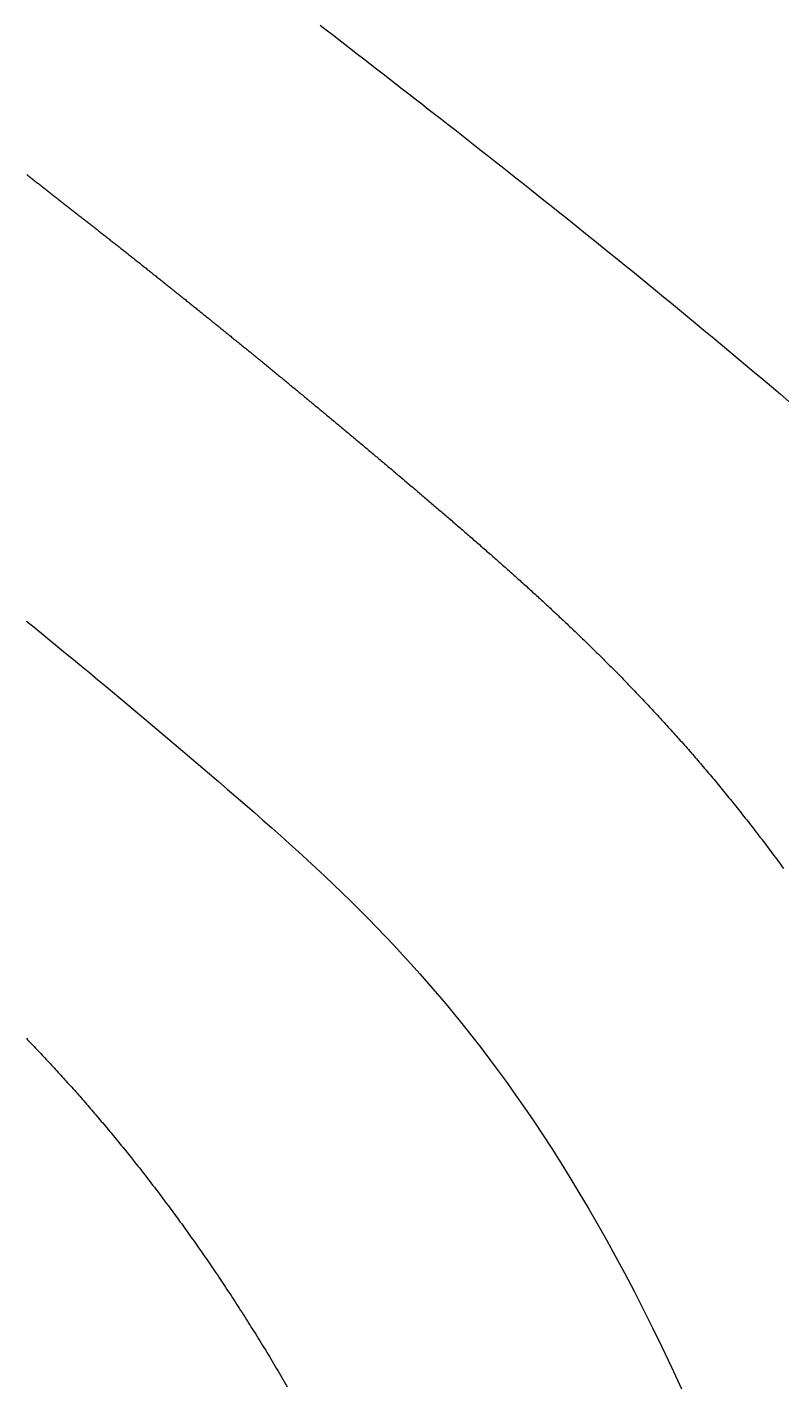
# Model space of a CAD drawing. Header units: inches. Extents: x 62745 to 64469, y 7520 to 8963.
# Drawn here: x 62846.169 to 62848.761, y 8077.716 to 8082.374 of the extents above; entities that cross this region are included whole.
import ezdxf

# ---------------------------------------------------------------- set-up
doc = ezdxf.new("R2010")
doc.units = ezdxf.units.IN
doc.header["$MEASUREMENT"] = 0
doc.layers.add('2', color=2, linetype='Continuous')

msp = doc.modelspace()

# ---------------------------------------------------------------- linework, layer by layer
at = {"layer": '2'}
for points in [[(62847.17382364, 8082.38152585), (62847.19504759, 8082.36512595), (62847.21635106, 8082.34865353), (62847.2377334, 8082.33211017), (62847.25919393, 8082.3154975), (62847.28073198, 8082.2988171), (62847.30234688, 8082.2820706), (62847.32403798, 8082.26525927), (62847.34580474, 8082.24838308), (62847.36764662, 8082.2314417), (62847.38956311, 8082.21443477), (62847.41155368, 8082.19736194), (62847.4336178, 8082.18022288), (62847.45575494, 8082.16301722), (62847.47796458, 8082.14574463), (62847.50024677, 8082.12840423), (62847.52260391, 8082.11099304), (62847.54503896, 8082.09350757), (62847.56755488, 8082.07594432), (62847.59015466, 8082.05829978), (62847.61284124, 8082.04057046), (62847.63561761, 8082.02275285), (62847.65848673, 8082.00484346), (62847.68145173, 8081.98683867), (62847.7045163, 8081.96873441), (62847.72768433, 8081.95052648), (62847.75095969, 8081.93221069), (62847.77434623, 8081.91378286), (62847.79784782, 8081.89523878), (62847.82146834, 8081.87657428), (62847.84521165, 8081.85778517), (62847.86908162, 8081.83886723), (62847.8930821, 8081.81981629), (62847.91721698, 8081.80062814), (62847.94149011, 8081.78129859), (62847.96590535, 8081.76182342), (62847.99046659, 8081.74219845), (62848.01517767, 8081.72241946), (62848.04004247, 8081.70248228), (62848.06506484, 8081.68238269), (62848.0902486, 8081.66211652), (62848.11559754, 8081.6416796), (62848.14111548, 8081.62106777), (62848.16680622, 8081.60027684), (62848.19267355, 8081.57930265), (62848.21872129, 8081.55814103), (62848.24495324, 8081.53678781), (62848.27137318, 8081.51523881), (62848.29798484, 8081.49348993), (62848.32479193, 8081.47153703), (62848.35179815, 8081.449376), (62848.3790072, 8081.42700273), (62848.4064228, 8081.4044131), (62848.43404864, 8081.38160298), (62848.46188844, 8081.35856826), (62848.48994499, 8081.3353056), (62848.5182174, 8081.31181476), (62848.54670386, 8081.28809626), (62848.57540259, 8081.26415064), (62848.60431178, 8081.23997843), (62848.63342963, 8081.21558016), (62848.66275434, 8081.19095637), (62848.6922841, 8081.16610758), (62848.72201383, 8081.14103636), (62848.75192525, 8081.11575342), (62848.78199677, 8081.0902715)], [(62846.1676984, 8081.86847381), (62846.17053629, 8081.86626379), (62846.17337573, 8081.86405236), (62846.17621674, 8081.86183949), (62846.17905932, 8081.8596252), (62846.18190347, 8081.85740945), (62846.18474921, 8081.85519226), (62846.18759654, 8081.85297362), (62846.19044547, 8081.8507535), (62846.193296, 8081.84853192), (62846.19614813, 8081.84630886), (62846.19900188, 8081.84408431), (62846.20185725, 8081.84185827), (62846.20471425, 8081.83963073), (62846.20757288, 8081.83740168), (62846.21043315, 8081.83517112), (62846.21329506, 8081.83293903), (62846.21615863, 8081.83070542), (62846.21902385, 8081.82847027), (62846.22189074, 8081.82623357), (62846.22475929, 8081.82399533), (62846.22762953, 8081.82175552), (62846.23050144, 8081.81951416), (62846.23337504, 8081.81727121), (62846.23625034, 8081.81502669), (62846.23912734, 8081.81278059), (62846.24200604, 8081.81053288), (62846.24488646, 8081.80828358), (62846.2477686, 8081.80603267), (62846.25065246, 8081.80378014), (62846.25353805, 8081.80152599), (62846.25642538, 8081.7992702), (62846.25931446, 8081.79701278), (62846.26220528, 8081.79475372), (62846.26509787, 8081.792493), (62846.26799221, 8081.79023063), (62846.27088832, 8081.78796658), (62846.27378621, 8081.78570087), (62846.27668588, 8081.78343347), (62846.27958733, 8081.78116438), (62846.28249058, 8081.7788936), (62846.28539563, 8081.77662112), (62846.28830248, 8081.77434692), (62846.29121115, 8081.77207101), (62846.29412163, 8081.76979338), (62846.29703394, 8081.76751401), (62846.29994808, 8081.7652329), (62846.30286405, 8081.76295005), (62846.30578187, 8081.76066545), (62846.30870154, 8081.75837908), (62846.31162306, 8081.75609095), (62846.31454644, 8081.75380104), (62846.31747169, 8081.75150934), (62846.32039881, 8081.74921586), (62846.32332781, 8081.74692059), (62846.3262587, 8081.7446235), (62846.32919148, 8081.74232461), (62846.33212616, 8081.7400239), (62846.33506274, 8081.73772136), (62846.33800124, 8081.73541699), (62846.34094165, 8081.73311078), (62846.34388398, 8081.73080273), (62846.34682824, 8081.72849281), (62846.34977444, 8081.72618104), (62846.35272258, 8081.7238674), (62846.35567266, 8081.72155188), (62846.3586247, 8081.71923448), (62846.3615787, 8081.71691518), (62846.36453467, 8081.71459399), (62846.3674926, 8081.7122709), (62846.37045252, 8081.70994589), (62846.37341442, 8081.70761896), (62846.37637831, 8081.7052901), (62846.3793442, 8081.70295931), (62846.38231209, 8081.70062658), (62846.385282, 8081.6982919), (62846.38825391, 8081.69595527), (62846.39122785, 8081.69361667), (62846.39420382, 8081.6912761), (62846.39718182, 8081.68893355), (62846.40016186, 8081.68658902), (62846.40314394, 8081.6842425), (62846.40612808, 8081.68189398), (62846.40911428, 8081.67954345), (62846.41210254, 8081.67719091), (62846.41509288, 8081.67483634), (62846.41808529, 8081.67247975), (62846.42107978, 8081.67012113), (62846.42407636, 8081.66776046), (62846.42707504, 8081.66539774), (62846.43007582, 8081.66303296), (62846.43307871, 8081.66066612), (62846.43608372, 8081.65829721), (62846.43909084, 8081.65592622), (62846.44210009, 8081.65355314), (62846.44511147, 8081.65117797), (62846.44812499, 8081.6488007), (62846.45114066, 8081.64642132), (62846.45415848, 8081.64403983), (62846.45717845, 8081.64165622), (62846.46020059, 8081.63927047), (62846.4632249, 8081.63688259), (62846.46625139, 8081.63449257), (62846.46928005, 8081.63210039), (62846.47231091, 8081.62970606), (62846.47534396, 8081.62730956), (62846.47837921, 8081.62491088), (62846.48141666, 8081.62251003), (62846.48445633, 8081.62010699), (62846.48749822, 8081.61770176), (62846.49054234, 8081.61529432), (62846.49358868, 8081.61288468), (62846.49663727, 8081.61047282), (62846.49968809, 8081.60805873), (62846.50274117, 8081.60564242), (62846.5057965, 8081.60322386), (62846.5088541, 8081.60080307), (62846.51191396, 8081.59838002), (62846.5149761, 8081.59595471), (62846.51804052, 8081.59352713), (62846.52110723, 8081.59109728), (62846.52417623, 8081.58866515), (62846.52724753, 8081.58623073), (62846.53032113, 8081.58379401), (62846.53339705, 8081.581355), (62846.53647528, 8081.57891367), (62846.53955584, 8081.57647002), (62846.54263873, 8081.57402405), (62846.54572395, 8081.57157575), (62846.54881152, 8081.56912511), (62846.55190144, 8081.56667212), (62846.55499371, 8081.56421678), (62846.55808834, 8081.56175907), (62846.56118534, 8081.559299), (62846.56428471, 8081.55683656), (62846.56738647, 8081.55437173), (62846.5704906, 8081.55190451), (62846.57359714, 8081.5494349), (62846.57670606, 8081.54696288), (62846.5798174, 8081.54448845), (62846.58293114, 8081.5420116), (62846.5860473, 8081.53953233), (62846.58916588, 8081.53705062), (62846.59228689, 8081.53456647), (62846.59541034, 8081.53207988), (62846.59853623, 8081.52959083), (62846.60166456, 8081.52709931), (62846.60479535, 8081.52460533), (62846.6079286, 8081.52210887), (62846.61106432, 8081.51960993), (62846.6142025, 8081.5171085), (62846.61734317, 8081.51460457), (62846.62048632, 8081.51209813), (62846.62363196, 8081.50958919), (62846.6267801, 8081.50707772), (62846.62993074, 8081.50456372), (62846.63308389, 8081.50204719), (62846.63623955, 8081.49952812), (62846.63939774, 8081.4970065), (62846.64255845, 8081.49448232), (62846.6457217, 8081.49195558), (62846.64888749, 8081.48942627), (62846.65205582, 8081.48689439), (62846.65522671, 8081.48435991), (62846.65840016, 8081.48182285), (62846.66157617, 8081.47928319), (62846.66475475, 8081.47674092), (62846.66793591, 8081.47419603), (62846.67111965, 8081.47164852), (62846.67430598, 8081.46909839), (62846.67749491, 8081.46654562), (62846.68068643, 8081.46399021), (62846.68388057, 8081.46143215), (62846.68707732, 8081.45887143), (62846.69027669, 8081.45630804), (62846.69347869, 8081.45374199), (62846.69668332, 8081.45117325), (62846.69989059, 8081.44860183), (62846.7031005, 8081.44602772), (62846.70631307, 8081.4434509), (62846.70952829, 8081.44087138), (62846.71274617, 8081.43828914), (62846.71596673, 8081.43570418), (62846.71918996, 8081.43311649), (62846.72241587, 8081.43052607), (62846.72564448, 8081.4279329), (62846.72887577, 8081.42533698), (62846.73210977, 8081.4227383), (62846.73534647, 8081.42013685), (62846.73858589, 8081.41753263), (62846.74182802, 8081.41492563), (62846.74507288, 8081.41231585), (62846.74832047, 8081.40970326), (62846.7515708, 8081.40708788), (62846.75482388, 8081.40446969), (62846.7580797, 8081.40184868), (62846.76133828, 8081.39922485), (62846.76459962, 8081.39659819), (62846.76786373, 8081.39396869), (62846.77113061, 8081.39133634), (62846.77440028, 8081.38870114), (62846.77767273, 8081.38606309), (62846.78094798, 8081.38342216), (62846.78422602, 8081.38077836), (62846.78750687, 8081.37813168), (62846.79079053, 8081.37548211), (62846.79407701, 8081.37282965), (62846.79736631, 8081.37017428), (62846.80065845, 8081.367516), (62846.80395342, 8081.3648548), (62846.80725123, 8081.36219068), (62846.81055189, 8081.35952363), (62846.81385541, 8081.35685364), (62846.81716178, 8081.3541807), (62846.82047103, 8081.35150481), (62846.82378314, 8081.34882595), (62846.82709814, 8081.34614413), (62846.83041602, 8081.34345934), (62846.8337368, 8081.34077156), (62846.83706047, 8081.33808079), (62846.84038705, 8081.33538702), (62846.84371653, 8081.33269025), (62846.84704894, 8081.32999047), (62846.85038426, 8081.32728767), (62846.85372252, 8081.32458184), (62846.85706371, 8081.32187298), (62846.86040784, 8081.31916108), (62846.86375492, 8081.31644613), (62846.86710495, 8081.31372813), (62846.87045794, 8081.31100706), (62846.8738139, 8081.30828293), (62846.87717283, 8081.30555571), (62846.88053474, 8081.30282542), (62846.88389963, 8081.30009203), (62846.88726752, 8081.29735555), (62846.8906384, 8081.29461596), (62846.89401228, 8081.29187325), (62846.89738917, 8081.28912743), (62846.90076908, 8081.28637848), (62846.90415201, 8081.28362639), (62846.90753797, 8081.28087117), (62846.91092696, 8081.27811279), (62846.91431899, 8081.27535126), (62846.91771406, 8081.27258656), (62846.92111219, 8081.2698187), (62846.92451338, 8081.26704765), (62846.92791763, 8081.26427342), (62846.93132496, 8081.261496), (62846.93473536, 8081.25871538), (62846.93814884, 8081.25593155), (62846.94156541, 8081.25314451), (62846.94498508, 8081.25035425), (62846.94840785, 8081.24756076), (62846.95183373, 8081.24476403), (62846.95526272, 8081.24196406), (62846.95869483, 8081.23916084), (62846.96213007, 8081.23635436), (62846.96556844, 8081.23354462), (62846.96900995, 8081.2307316), (62846.97245461, 8081.22791531), (62846.97590241, 8081.22509573), (62846.97935338, 8081.22227286), (62846.9828075, 8081.21944668), (62846.9862648, 8081.2166172), (62846.98972527, 8081.2137844), (62846.99318893, 8081.21094828), (62846.99665577, 8081.20810883), (62847.00012581, 8081.20526605), (62847.00359904, 8081.20241991), (62847.00707549, 8081.19957043), (62847.01055514, 8081.19671759), (62847.01403802, 8081.19386138), (62847.01752412, 8081.1910018), (62847.02101345, 8081.18813884), (62847.02450602, 8081.1852725), (62847.02800183, 8081.18240275), (62847.03150089, 8081.17952961), (62847.03500321, 8081.17665305), (62847.03850879, 8081.17377308), (62847.04201764, 8081.17088969), (62847.04552977, 8081.16800286), (62847.04904517, 8081.1651126), (62847.05256386, 8081.16221889), (62847.05608585, 8081.15932173), (62847.05961113, 8081.15642111), (62847.06313972, 8081.15351702), (62847.06667162, 8081.15060946), (62847.07020684, 8081.14769841), (62847.07374538, 8081.14478388), (62847.07728725, 8081.14186585), (62847.08083246, 8081.13894432), (62847.08438101, 8081.13601927), (62847.08793291, 8081.13309071), (62847.09148817, 8081.13015863), (62847.09504678, 8081.12722301), (62847.09860876, 8081.12428385), (62847.10217412, 8081.12134115), (62847.10574286, 8081.11839489), (62847.10931498, 8081.11544507), (62847.11289049, 8081.11249168), (62847.1164694, 8081.10953472), (62847.12005171, 8081.10657417), (62847.12363744, 8081.10361004), (62847.12722658, 8081.1006423), (62847.13081914, 8081.09767096), (62847.13441514, 8081.09469601), (62847.13801456, 8081.09171745), (62847.14161743, 8081.08873525), (62847.14522375, 8081.08574942), (62847.14883352, 8081.08275995), (62847.15244675, 8081.07976684), (62847.15606345, 8081.07677006), (62847.15968361, 8081.07376963), (62847.16330726, 8081.07076553), (62847.16693439, 8081.06775775), (62847.17056501, 8081.06474628), (62847.17419913, 8081.06173113), (62847.17783675, 8081.05871227), (62847.18147788, 8081.05568971), (62847.18512252, 8081.05266344), (62847.18877069, 8081.04963344), (62847.19242238, 8081.04659972), (62847.19607761, 8081.04356227), (62847.19973637, 8081.04052107), (62847.20339869, 8081.03747612), (62847.20706455, 8081.03442742), (62847.21073398, 8081.03137495), (62847.21440696, 8081.02831872), (62847.21808352, 8081.0252587), (62847.22176366, 8081.0221949), (62847.22544738, 8081.01912731), (62847.22913469, 8081.01605591), (62847.23282559, 8081.01298071), (62847.2365201, 8081.0099017), (62847.24021821, 8081.00681886), (62847.24391994, 8081.0037322), (62847.24762529, 8081.0006417), (62847.25133426, 8080.99754735), (62847.25504687, 8080.99444916), (62847.25876311, 8080.99134711), (62847.262483, 8080.98824119), (62847.26620654, 8080.9851314), (62847.26993374, 8080.98201774), (62847.2736646, 8080.97890018), (62847.27739914, 8080.97577873), (62847.28113734, 8080.97265339), (62847.28487923, 8080.96952413), (62847.28862481, 8080.96639096), (62847.29237408, 8080.96325386), (62847.29612705, 8080.96011284), (62847.29988373, 8080.95696787), (62847.30364412, 8080.95381897), (62847.30740823, 8080.95066611), (62847.31117606, 8080.94750929), (62847.31494763, 8080.94434851), (62847.31872293, 8080.94118375), (62847.32250198, 8080.93801501), (62847.32628478, 8080.93484229), (62847.33007133, 8080.93166557), (62847.33386164, 8080.92848485), (62847.33765573, 8080.92530012), (62847.34145358, 8080.92211137), (62847.34525522, 8080.9189186), (62847.34906065, 8080.91572179), (62847.35286986, 8080.91252095), (62847.35668288, 8080.90931606), (62847.3604997, 8080.90610712), (62847.36432034, 8080.90289412), (62847.36814479, 8080.89967705), (62847.37197306, 8080.8964559), (62847.37580516, 8080.89323066), (62847.37964109, 8080.89000133), (62847.38348086, 8080.88676789), (62847.38732448, 8080.88353034), (62847.39117194, 8080.88028867), (62847.39502326, 8080.87704286), (62847.39887844, 8080.87379291), (62847.40273747, 8080.87053879), (62847.40660037, 8080.86728049), (62847.41046714, 8080.86401801), (62847.41433777, 8080.86075132), (62847.41821228, 8080.85748041), (62847.42209066, 8080.85420527), (62847.42597293, 8080.85092588), (62847.42985907, 8080.84764223), (62847.4337491, 8080.8443543), (62847.43764302, 8080.84106208), (62847.44154082, 8080.83776555), (62847.44544252, 8080.8344647), (62847.44934811, 8080.83115951), (62847.4532576, 8080.82784997), (62847.457171, 8080.82453606), (62847.46108829, 8080.82121776), (62847.46500949, 8080.81789506), (62847.4689346, 8080.81456796), (62847.47286362, 8080.81123642), (62847.47679656, 8080.80790043), (62847.48073341, 8080.80455999), (62847.48467418, 8080.80121508), (62847.48861887, 8080.79786567), (62847.49256749, 8080.79451176), (62847.49652003, 8080.79115332), (62847.50047651, 8080.78779036), (62847.50443692, 8080.78442284), (62847.50840126, 8080.78105075), (62847.51236954, 8080.77767409), (62847.51634176, 8080.77429283), (62847.52031793, 8080.77090695), (62847.52429804, 8080.76751645), (62847.5282821, 8080.76412131), (62847.53227012, 8080.76072151), (62847.53626209, 8080.75731704), (62847.54025801, 8080.75390789), (62847.5442579, 8080.75049403), (62847.54826174, 8080.74707545), (62847.55226956, 8080.74365214), (62847.55628134, 8080.74022408), (62847.56029709, 8080.73679126), (62847.56431681, 8080.73335366), (62847.56834051, 8080.72991127), (62847.57236819, 8080.72646407), (62847.57639985, 8080.72301204), (62847.5804355, 8080.71955518), (62847.58447513, 8080.71609346), (62847.58851875, 8080.71262688), (62847.59256636, 8080.7091554), (62847.59661797, 8080.70567903), (62847.60067358, 8080.70219775), (62847.60473318, 8080.69871153), (62847.60879679, 8080.69522037), (62847.61286441, 8080.69172425), (62847.61693603, 8080.68822315), (62847.62101165, 8080.68471704), (62847.62509129, 8080.68120592), (62847.62917493, 8080.67768975), (62847.63326257, 8080.67416852), (62847.63735423, 8080.6706422), (62847.64144989, 8080.66711079), (62847.64554957, 8080.66357424), (62847.64965324, 8080.66003253), (62847.6537609, 8080.65648562), (62847.65787254, 8080.65293345), (62847.66198816, 8080.64937599), (62847.66610774, 8080.6458132), (62847.67023128, 8080.64224504), (62847.67435876, 8080.63867146), (62847.67849018, 8080.63509243), (62847.68262553, 8080.63150789), (62847.68676479, 8080.62791779), (62847.69090795, 8080.6243221), (62847.69505501, 8080.62072077), (62847.69920595, 8080.61711375), (62847.70336076, 8080.61350098), (62847.70751943, 8080.60988243), (62847.71168195, 8080.60625805), (62847.7158483, 8080.60262779), (62847.72001848, 8080.5989916), (62847.72419248, 8080.59534943), (62847.72837027, 8080.59170125), (62847.73255186, 8080.588047), (62847.73673723, 8080.58438664), (62847.74092637, 8080.58072011), (62847.74511927, 8080.57704738), (62847.74931591, 8080.57336839), (62847.75351629, 8080.56968311), (62847.75772039, 8080.56599147), (62847.76192821, 8080.56229343), (62847.76613973, 8080.55858896), (62847.77035494, 8080.55487799), (62847.77457383, 8080.55116049), (62847.77879639, 8080.5474364), (62847.78302261, 8080.54370568), (62847.78725247, 8080.53996829), (62847.79148596, 8080.53622417), (62847.79572309, 8080.53247328), (62847.79996382, 8080.52871557), (62847.80420815, 8080.524951), (62847.80845608, 8080.52117952), (62847.81270758, 8080.51740107), (62847.81696265, 8080.51361562), (62847.82122128, 8080.50982312), (62847.82548345, 8080.50602352), (62847.82974916, 8080.50221677), (62847.83401839, 8080.49840283), (62847.83829113, 8080.49458165), (62847.84256737, 8080.49075318), (62847.8468471, 8080.48691737), (62847.85113031, 8080.48307419), (62847.85541699, 8080.47922357), (62847.85970712, 8080.47536548), (62847.8640007, 8080.47149987), (62847.8682977, 8080.46762669), (62847.87259814, 8080.46374589), (62847.87690198, 8080.45985743), (62847.88120922, 8080.45596127), (62847.88551985, 8080.45205734), (62847.88983385, 8080.4481456), (62847.89415122, 8080.44422602), (62847.89847194, 8080.44029853), (62847.902796, 8080.43636308), (62847.90712339, 8080.43241964), (62847.9114541, 8080.42846815), (62847.91578811, 8080.42450857), (62847.92012542, 8080.42054083), (62847.924466, 8080.41656489), (62847.92880984, 8080.4125807), (62847.93315693, 8080.40858819), (62847.93750726, 8080.40458732), (62847.94186081, 8080.40057804), (62847.94621756, 8080.39656028), (62847.95057751, 8080.392534), (62847.95494063, 8080.38849914), (62847.95930692, 8080.38445565), (62847.96367635, 8080.38040346), (62847.96804892, 8080.37634254), (62847.97242461, 8080.37227281), (62847.9768034, 8080.36819423), (62847.98118528, 8080.36410675), (62847.98557024, 8080.3600103), (62847.98995826, 8080.35590483), (62847.99434932, 8080.35179029), (62847.99874341, 8080.34766662), (62848.00314052, 8080.34353377), (62848.00754063, 8080.33939168), (62848.01194373, 8080.33524029), (62848.0163498, 8080.33107956), (62848.02075883, 8080.32690943), (62848.0251708, 8080.32272984), (62848.02958569, 8080.31854074), (62848.0340035, 8080.31434208), (62848.03842421, 8080.31013379), (62848.04284781, 8080.30591582), (62848.04727427, 8080.30168812), (62848.05170359, 8080.29745064), (62848.05613575, 8080.29320332), (62848.06057073, 8080.2889461), (62848.06500852, 8080.28467892), (62848.06944911, 8080.28040175), (62848.07389248, 8080.27611451), (62848.07833862, 8080.27181716), (62848.08278751, 8080.26750963), (62848.08723914, 8080.26319188), (62848.09169348, 8080.25886385), (62848.09615054, 8080.25452549), (62848.10061029, 8080.25017673), (62848.10507272, 8080.24581753), (62848.10953781, 8080.24144784), (62848.11400555, 8080.23706758), (62848.11847592, 8080.23267672), (62848.12294892, 8080.22827519), (62848.12742452, 8080.22386295), (62848.13190271, 8080.21943993), (62848.13638347, 8080.21500608), (62848.1408668, 8080.21056135), (62848.14535267, 8080.20610567), (62848.14984108, 8080.20163901), (62848.154332, 8080.1971613), (62848.15882542, 8080.19267248), (62848.16332133, 8080.1881725), (62848.16781971, 8080.18366132), (62848.17232056, 8080.17913886), (62848.17682384, 8080.17460508), (62848.18132955, 8080.17005993), (62848.18583768, 8080.16550334), (62848.19034821, 8080.16093526), (62848.19486112, 8080.15635565), (62848.1993764, 8080.15176443), (62848.20389404, 8080.14716157), (62848.20841402, 8080.14254699), (62848.21293632, 8080.13792066), (62848.21746094, 8080.1332825), (62848.22198785, 8080.12863248), (62848.22651704, 8080.12397053), (62848.2310485, 8080.1192966), (62848.23558222, 8080.11461063), (62848.24011817, 8080.10991258), (62848.24465634, 8080.10520237), (62848.24919672, 8080.10047997), (62848.2537393, 8080.09574531), (62848.25828406, 8080.09099834), (62848.26283098, 8080.086239), (62848.26738005, 8080.08146725), (62848.27193125, 8080.07668302), (62848.27648458, 8080.07188626), (62848.28104001, 8080.06707691), (62848.28559753, 8080.06225493), (62848.29015713, 8080.05742025), (62848.29471879, 8080.05257282), (62848.29928249, 8080.04771258), (62848.30384823, 8080.04283949), (62848.30841599, 8080.03795349), (62848.31298575, 8080.03305451), (62848.3175575, 8080.02814251), (62848.32213122, 8080.02321743), (62848.3267069, 8080.01827922), (62848.33128452, 8080.01332782), (62848.33586408, 8080.00836318), (62848.34044555, 8080.00338524), (62848.34502891, 8079.99839395), (62848.34961417, 8079.99338925), (62848.35420129, 8079.98837108), (62848.35879027, 8079.9833394), (62848.3633811, 8079.97829414), (62848.36797375, 8079.97323526), (62848.37256821, 8079.9681627), (62848.37716446, 8079.9630764), (62848.38176251, 8079.9579763), (62848.38636231, 8079.95286236), (62848.39096388, 8079.94773452), (62848.39556718, 8079.94259273), (62848.4001722, 8079.93743692), (62848.40477893, 8079.93226704), (62848.40938736, 8079.92708304), (62848.41399747, 8079.92188487), (62848.41860924, 8079.91667247), (62848.42322267, 8079.91144578), (62848.42783773, 8079.90620475), (62848.43245441, 8079.90094932), (62848.43707269, 8079.89567944), (62848.44169257, 8079.89039506), (62848.44631403, 8079.88509612), (62848.45093704, 8079.87978256), (62848.45556161, 8079.87445434), (62848.46018771, 8079.86911138), (62848.46481532, 8079.86375365), (62848.46944445, 8079.85838109), (62848.47407505, 8079.85299363), (62848.47870714, 8079.84759123), (62848.48334068, 8079.84217383), (62848.48797567, 8079.83674138), (62848.49261209, 8079.83129382), (62848.49724992, 8079.82583109), (62848.50188915, 8079.82035315), (62848.50652977, 8079.81485993), (62848.51117177, 8079.80935139), (62848.51581512, 8079.80382746), (62848.52045981, 8079.79828809), (62848.52510582, 8079.79273323), (62848.52975315, 8079.78716282), (62848.53440178, 8079.78157681), (62848.5390517, 8079.77597514), (62848.54370288, 8079.77035776), (62848.54835531, 8079.76472461), (62848.55300898, 8079.75907564), (62848.55766388, 8079.7534108), (62848.56231999, 8079.74773002), (62848.5669773, 8079.74203325), (62848.57163578, 8079.73632044), (62848.57629543, 8079.73059154), (62848.58095623, 8079.72484648), (62848.58561817, 8079.71908522), (62848.59028123, 8079.7133077), (62848.59494539, 8079.70751386), (62848.59961065, 8079.70170365), (62848.60427699, 8079.69587701), (62848.60894439, 8079.69003389), (62848.61361284, 8079.68417424), (62848.61828232, 8079.678298), (62848.62295282, 8079.67240511), (62848.62762433, 8079.66649552), (62848.63229682, 8079.66056918), (62848.63697029, 8079.65462602), (62848.64164472, 8079.64866601), (62848.6463201, 8079.64268907), (62848.6509964, 8079.63669516), (62848.65567362, 8079.63068421), (62848.66035175, 8079.62465619), (62848.66503076, 8079.61861102), (62848.66971064, 8079.61254866), (62848.67439138, 8079.60646906), (62848.67907297, 8079.60037214), (62848.68375538, 8079.59425787), (62848.6884386, 8079.58812619), (62848.69312263, 8079.58197704), (62848.69780743, 8079.57581036), (62848.70249301, 8079.56962611), (62848.70717934, 8079.56342422), (62848.71186641, 8079.55720465), (62848.71655421, 8079.55096733), (62848.72124272, 8079.54471222), (62848.72593192, 8079.53843925), (62848.73062181, 8079.53214837), (62848.73531236, 8079.52583954), (62848.74000356, 8079.51951268), (62848.7446954, 8079.51316776), (62848.74938786, 8079.5068047), (62848.75408093, 8079.50042347), (62848.7587746, 8079.494024), (62848.76346884, 8079.48760624)], [(62846.16649227, 8080.33678781), (62846.19291221, 8080.31523881), (62846.21952388, 8080.29348993), (62846.24633096, 8080.27153703), (62846.27333718, 8080.249376), (62846.30054623, 8080.22700273), (62846.32796183, 8080.2044131), (62846.35558767, 8080.18160298), (62846.38342747, 8080.15856826), (62846.41148402, 8080.1353056), (62846.43975643, 8080.11181476), (62846.46824289, 8080.08809626), (62846.49694162, 8080.06415064), (62846.52585081, 8080.03997843), (62846.55496866, 8080.01558016), (62846.58429337, 8079.99095637), (62846.61382313, 8079.96610758), (62846.64355286, 8079.94103636), (62846.67346428, 8079.91575342), (62846.7035358, 8079.8902715), (62846.73374587, 8079.86460334), (62846.7640729, 8079.83876167), (62846.79449533, 8079.81275924), (62846.82499158, 8079.78660879), (62846.85554007, 8079.76032305), (62846.88611985, 8079.73391145), (62846.91671235, 8079.70737013), (62846.94729964, 8079.68069191), (62846.97786376, 8079.65386962), (62847.00838677, 8079.62689608), (62847.03885073, 8079.59976411), (62847.06923769, 8079.57246653), (62847.0995297, 8079.54499617), (62847.1297133, 8079.51734162), (62847.15979294, 8079.48947453), (62847.18977758, 8079.46136232), (62847.21967615, 8079.43297241), (62847.24949759, 8079.40427223), (62847.27925084, 8079.37522919), (62847.30894486, 8079.34581071), (62847.33858856, 8079.31598421), (62847.36819148, 8079.28571599), (62847.39776534, 8079.25496786), (62847.42732249, 8079.2237005), (62847.45687522, 8079.19187461), (62847.48643586, 8079.15945085), (62847.51601673, 8079.12638993), (62847.54563014, 8079.09265252), (62847.57528841, 8079.0581993), (62847.60500291, 8079.02299076), (62847.63478119, 8078.98698648), (62847.66462986, 8078.95014585), (62847.69455552, 8078.91242824), (62847.72456479, 8078.87379303), (62847.75466426, 8078.83419961), (62847.78486054, 8078.79360736), (62847.81516025, 8078.75197565), (62847.84556885, 8078.70926399), (62847.87608739, 8078.66543245), (62847.90671575, 8078.62044119), (62847.93745384, 8078.57425042), (62847.96830156, 8078.5268203), (62847.99925882, 8078.47811102), (62848.0303255, 8078.42808278), (62848.06150152, 8078.37669574), (62848.09278586, 8078.32391056), (62848.12417379, 8078.2696897), (62848.15565967, 8078.2139961), (62848.18723786, 8078.15679268), (62848.21890272, 8078.09804238), (62848.25064861, 8078.03770813), (62848.28246988, 8077.97575285), (62848.31436089, 8077.91213948), (62848.34642402, 8077.8465375), (62848.37919377, 8077.77744263), (62848.41331262, 8077.70305711)], [(62846.16619537, 8078.90520237), (62846.17073576, 8078.90047997), (62846.17527833, 8078.89574531), (62846.17982309, 8078.89099834), (62846.18437001, 8078.886239), (62846.18891908, 8078.88146725), (62846.19347028, 8078.87668302), (62846.19802361, 8078.87188626), (62846.20257904, 8078.86707691), (62846.20713656, 8078.86225493), (62846.21169616, 8078.85742025), (62846.21625782, 8078.85257282), (62846.22082153, 8078.84771258), (62846.22538726, 8078.84283949), (62846.22995502, 8078.83795349), (62846.23452478, 8078.83305451), (62846.23909653, 8078.82814251), (62846.24367025, 8078.82321743), (62846.24824593, 8078.81827922), (62846.25282355, 8078.81332782), (62846.25740311, 8078.80836318), (62846.26198458, 8078.80338524), (62846.26656795, 8078.79839395), (62846.2711532, 8078.79338925), (62846.27574032, 8078.78837108), (62846.28032931, 8078.7833394), (62846.28492013, 8078.77829414), (62846.28951278, 8078.77323526), (62846.29410724, 8078.7681627), (62846.2987035, 8078.7630764), (62846.30330154, 8078.7579763), (62846.30790134, 8078.75286236), (62846.31250291, 8078.74773452), (62846.31710621, 8078.74259273), (62846.32171123, 8078.73743692), (62846.32631797, 8078.73226704), (62846.33092639, 8078.72708304), (62846.3355365, 8078.72188487), (62846.34014827, 8078.71667247), (62846.3447617, 8078.71144578), (62846.34937676, 8078.70620475), (62846.35399344, 8078.70094932), (62846.35861172, 8078.69567944), (62846.3632316, 8078.69039506), (62846.36785306, 8078.68509612), (62846.37247608, 8078.67978256), (62846.37710064, 8078.67445434), (62846.38172674, 8078.66911138), (62846.38635436, 8078.66375365), (62846.39098348, 8078.65838109), (62846.39561409, 8078.65299363), (62846.40024617, 8078.64759123), (62846.40487971, 8078.64217383), (62846.4095147, 8078.63674138), (62846.41415112, 8078.63129382), (62846.41878895, 8078.62583109), (62846.42342819, 8078.62035315), (62846.42806881, 8078.61485993), (62846.4327108, 8078.60935139), (62846.43735415, 8078.60382746), (62846.44199884, 8078.59828809), (62846.44664485, 8078.59273323), (62846.45129219, 8078.58716282), (62846.45594081, 8078.58157681), (62846.46059073, 8078.57597514), (62846.46524191, 8078.57035776), (62846.46989434, 8078.56472461), (62846.47454802, 8078.55907564), (62846.47920291, 8078.5534108), (62846.48385902, 8078.54773002), (62846.48851633, 8078.54203325), (62846.49317481, 8078.53632044), (62846.49783446, 8078.53059154), (62846.50249526, 8078.52484648), (62846.5071572, 8078.51908522), (62846.51182026, 8078.5133077), (62846.51648443, 8078.50751386), (62846.52114968, 8078.50170365), (62846.52581602, 8078.49587701), (62846.53048342, 8078.49003389), (62846.53515187, 8078.48417424), (62846.53982135, 8078.478298), (62846.54449185, 8078.47240511), (62846.54916336, 8078.46649552), (62846.55383585, 8078.46056918), (62846.55850932, 8078.45462602), (62846.56318375, 8078.44866601), (62846.56785913, 8078.44268907), (62846.57253543, 8078.43669516), (62846.57721266, 8078.43068421), (62846.58189078, 8078.42465619), (62846.58656979, 8078.41861102), (62846.59124967, 8078.41254866), (62846.59593041, 8078.40646906), (62846.600612, 8078.40037214), (62846.60529441, 8078.39425787), (62846.60997763, 8078.38812619), (62846.61466166, 8078.38197704), (62846.61934646, 8078.37581036), (62846.62403204, 8078.36962611), (62846.62871837, 8078.36342422), (62846.63340544, 8078.35720465), (62846.63809324, 8078.35096733), (62846.64278175, 8078.34471222), (62846.64747095, 8078.33843925), (62846.65216084, 8078.33214837), (62846.65685139, 8078.32583954), (62846.66154259, 8078.31951268), (62846.66623443, 8078.31316776), (62846.67092689, 8078.3068047), (62846.67561996, 8078.30042347), (62846.68031363, 8078.294024), (62846.68500787, 8078.28760624), (62846.68970268, 8078.28117013), (62846.69439803, 8078.27471562), (62846.69909392, 8078.26824265), (62846.70379033, 8078.26175117), (62846.70848724, 8078.25524113), (62846.71318465, 8078.24871247), (62846.71788253, 8078.24216513), (62846.72258087, 8078.23559906), (62846.72727966, 8078.2290142), (62846.73197887, 8078.22241051), (62846.73667851, 8078.21578792), (62846.74137855, 8078.20914638), (62846.74607897, 8078.20248583), (62846.75077977, 8078.19580623), (62846.75548093, 8078.18910751), (62846.76018243, 8078.18238962), (62846.76488426, 8078.17565251), (62846.7695864, 8078.16889612), (62846.77428884, 8078.16212039), (62846.77899157, 8078.15532528), (62846.78369457, 8078.14851072), (62846.78839782, 8078.14167666), (62846.79310131, 8078.13482305), (62846.79780503, 8078.12794983), (62846.80250896, 8078.12105695), (62846.80721309, 8078.11414435), (62846.8119174, 8078.10721198), (62846.81662188, 8078.10025978), (62846.82132651, 8078.09328769), (62846.82603127, 8078.08629567), (62846.83073616, 8078.07928366), (62846.83544116, 8078.0722516), (62846.84014625, 8078.06519943), (62846.84485143, 8078.05812711), (62846.84955666, 8078.05103458), (62846.85426195, 8078.04392178), (62846.85896727, 8078.03678866), (62846.86367261, 8078.02963516), (62846.86837796, 8078.02246123), (62846.8730833, 8078.01526682), (62846.87778861, 8078.00805186), (62846.88249389, 8078.00081631), (62846.88719911, 8077.9935601), (62846.89190427, 8077.98628319), (62846.89660934, 8077.97898552), (62846.90131431, 8077.97166704), (62846.90601918, 8077.96432768), (62846.91072392, 8077.9569674), (62846.91542851, 8077.94958614), (62846.92013296, 8077.94218384), (62846.92483723, 8077.93476045), (62846.92954131, 8077.92731592), (62846.9342452, 8077.91985019), (62846.93894887, 8077.91236321), (62846.94365231, 8077.90485491), (62846.94835551, 8077.89732525), (62846.95305845, 8077.88977417), (62846.95776111, 8077.88220162), (62846.96246349, 8077.87460754), (62846.96716557, 8077.86699187), (62846.97186732, 8077.85935457), (62846.97656876, 8077.85169554), (62846.98126995, 8077.84401455), (62846.98597097, 8077.83631135), (62846.99067189, 8077.82858566), (62846.99537279, 8077.82083724), (62847.00007375, 8077.81306581), (62847.00477485, 8077.80527112), (62847.00947618, 8077.7974529), (62847.01417786, 8077.78961076), (62847.0188803, 8077.78174374), (62847.02358394, 8077.77385075), (62847.02828924, 8077.7659307), (62847.03299664, 8077.75798251), (62847.03770661, 8077.75000508), (62847.04241959, 8077.74199733), (62847.04713605, 8077.73395816), (62847.05185643, 8077.72588645), (62847.05658129, 8077.71778093), (62847.06131116, 8077.70964032)]]:
    msp.add_lwpolyline(points, dxfattribs=at)

doc.saveas('drawing.dxf')
